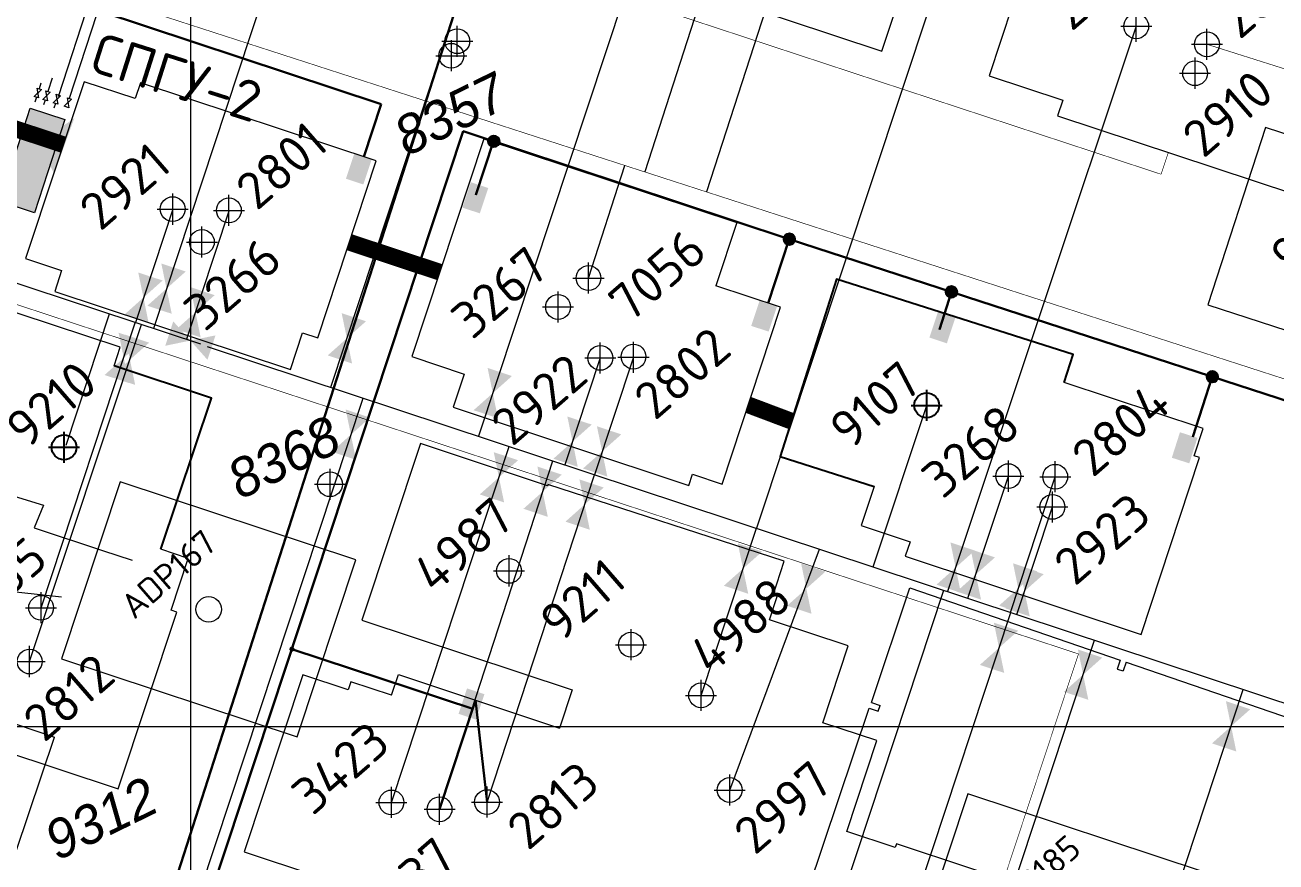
# Model space of a CAD drawing. Header units: millimetres. Extents: x 519 to 9564855, y -810 to 5021775.
# Drawn here: x 9543946.7 to 9544349.8, y 4997956.3 to 4998225.9 of the extents above; entities that cross this region are included whole.
import ezdxf
from ezdxf.enums import TextEntityAlignment as Align

# ---------------------------------------------------------------- set-up
doc = ezdxf.new("R2010")
doc.units = ezdxf.units.MM
doc.header["$LTSCALE"] = 2
doc.header["$MEASUREMENT"] = 0
doc.header["$PDMODE"] = 2
doc.header["$PDSIZE"] = 5
doc.linetypes.add('92051501$0$DASHED', pattern=[0.75, 0.5, -0.25])
for name, color, linetype, lineweight in [('200 скв. на 2010 год', 61, 'Continuous', 0), ('PPLINE_GAS', 4, 'GAS_LINE', 30), ('Stage 11.Object 2.Frame&Text', 26, 'Continuous', 53), ('WELLS', 7, 'Continuous', 5), ('Скважины на 2022 год', 60, 'Continuous', 13), ('Электро', 1, 'Continuous', 30), ('Электроснаб', 1, 'Continuous', 18), ('Электроснабжене', 1, 'Continuous', 18)]:
    doc.layers.add(name, color=color, linetype=linetype, lineweight=lineweight)
for name, color, linetype in [('2003-2004 Supplemental wells', 7, 'Continuous'), ('Existing roads', 41, 'Continuous'), ('Future Roads', 44, 'Continuous'), ('Gaz', 4, 'Continuous'), ('GRID_PULKOVO', 7, 'Continuous'), ('OilColl&Flowlines', 3, 'Continuous'), ('Stage 11.Object 3.Frame&Text', 7, 'Continuous'), ('Stage 12 wells.Text&Frame', 52, 'Continuous'), ('Stage VII wells', 9, 'Continuous'), ('Stage8 wlls text', 7, 'Continuous'), ('vodovod', 5, 'Continuous'), ('Скважины  2018 года', 7, 'Continuous'), ('Скважины - Конфликты наземки', 92, 'Continuous'), ('Скважины 2019г.', 241, 'Continuous'), ('Скважины на 2016 год.', 40, 'Continuous'), ('Скважины на 2020 год', 140, 'Continuous'), ('Скважины на 2025 год _ОСМОТР', 5, 'Continuous')]:
    doc.layers.add(name, color=color, linetype=linetype)
doc.styles.add('92051501$0$STANDARD', font='simplex.shx')
doc.styles.add('Elect', font='isocpeur.ttf')
doc.styles.add('GeoApp', font='', dxfattribs={"height": 1})
doc.styles.get("Standard").update_dxf_attribs({"font": 'isocpeur.ttf', "width": 0.5})
doc.styles.get('GeoApp').set_extended_font_data('D431', italic=True)
doc.linetypes.add('GAS_LINE', pattern='A,0.5,-0.2,["G",92051501$0$STANDARD,S=0.1,R=0,X=-0.1,Y=-0.05],-0.05', length=0.75)
doc.linetypes.add('WTR_LINE', pattern='A,0.5,-0.2,["W",92051501$0$STANDARD,S=0.1,R=0,X=-0.1,Y=-0.05],-0.05', length=0.75)

msp = doc.modelspace()

# ---------------------------------------------------------------- hatches: boundary and pattern name
at = {"linetype": 'ByBlock', "lineweight": 0, "ltscale": 80}
msp.add_hatch(color=1, dxfattribs=at).paths.add_polyline_path([(9543948.48835, 4998199.03129), (9543938.57289, 4998169.06452), (9543949.77923, 4998165.42335), (9543959.53309, 4998195.44264)])
at = {"layer": 'Future Roads', "linetype": 'ByBlock', "lineweight": 0, "ltscale": 25}
h = msp.add_hatch(color=256, dxfattribs=at)
edge = h.paths.add_edge_path()
edge.add_line((9543949.85276, 4998186.60178), (9543951.57474, 4998191.30216))
edge.add_arc((9543949.40986, 4998211.77242), 20.58442, 276.0369828, 309.9288942)
edge.add_line((9543962.6217, 4998195.98743), (9543956.11505, 4998178.00017))
edge.add_arc((9543931.99789, 4998167.02238), 26.4981, 384.4743618, 407.6376447)
at = {"layer": 'Электро'}
h = msp.add_hatch(color=256, dxfattribs=at)
edge = h.paths.add_edge_path()
edge.add_arc((9544097.78685, 4998188.44303), 1.80448, 0, 360)
for points in [[(9544050.14045, 4998176.39874), (9544055.75268, 4998174.54176), (9544058.45991, 4998182.72362), (9544052.84768, 4998184.5806)], [(9544087.68046, 4998167.09385), (9544093.29269, 4998165.23687), (9544095.99992, 4998173.41872), (9544090.38769, 4998175.27571)], [(9544180.73693, 4998129.00698), (9544186.34916, 4998127.14999), (9544189.05639, 4998135.33185), (9544183.44416, 4998137.18884)], [(9544238.18099, 4998125.2303), (9544243.79322, 4998123.37332), (9544246.50045, 4998131.55518), (9544240.88822, 4998133.41216)], [(9544086.43885, 4998004.04948), (9544092.05108, 4998002.1925), (9544094.75831, 4998010.37436), (9544089.14608, 4998012.23134)]]:
    msp.add_hatch(color=256, dxfattribs=at).paths.add_polyline_path(points)
h = msp.add_hatch(color=256, dxfattribs=at)
edge = h.paths.add_edge_path()
edge.add_arc((9544193.02147, 4998156.93162), 1.80448, 0, 360)
h = msp.add_hatch(color=256, dxfattribs=at)
edge = h.paths.add_edge_path()
edge.add_arc((9544245.25849, 4998139.94399), 1.80448, 0, 360)
h = msp.add_hatch(color=256, dxfattribs=at)
edge = h.paths.add_edge_path()
edge.add_arc((9544329.32971, 4998112.62819), 1.80448, 0, 360)
at = {"layer": 'Электро', "ltscale": 25}
msp.add_hatch(color=256, dxfattribs=at).paths.add_polyline_path([(9544324.53344, 4998092.94212), (9544318.90131, 4998094.73788), (9544316.28334, 4998086.52703), (9544321.91546, 4998084.73126)])
at = {"layer": 'Электроснаб', "lineweight": 0}
h = msp.add_hatch(color=1, dxfattribs=at)
edge = h.paths.add_edge_path()
edge.add_arc((9544097.78685, 4998188.44303), 1.80448, 0, 360)
for points in [[(9544050.14045, 4998176.39874), (9544055.75268, 4998174.54176), (9544058.45991, 4998182.72362), (9544052.84768, 4998184.5806)], [(9544087.68046, 4998167.09385), (9544093.29269, 4998165.23687), (9544095.99992, 4998173.41872), (9544090.38769, 4998175.27571)], [(9544180.73693, 4998129.00698), (9544186.34916, 4998127.14999), (9544189.05639, 4998135.33185), (9544183.44416, 4998137.18884)], [(9544238.18099, 4998125.2303), (9544243.79322, 4998123.37332), (9544246.50045, 4998131.55518), (9544240.88822, 4998133.41216)], [(9544086.43885, 4998004.04948), (9544092.05108, 4998002.1925), (9544094.75831, 4998010.37436), (9544089.14608, 4998012.23134)]]:
    msp.add_hatch(color=1, dxfattribs=at).paths.add_polyline_path(points)
h = msp.add_hatch(color=1, dxfattribs=at)
edge = h.paths.add_edge_path()
edge.add_arc((9544193.02147, 4998156.93162), 1.80448, 0, 360)
h = msp.add_hatch(color=1, dxfattribs=at)
edge = h.paths.add_edge_path()
edge.add_arc((9544245.25849, 4998139.94399), 1.80448, 0, 360)
h = msp.add_hatch(color=1, dxfattribs=at)
edge = h.paths.add_edge_path()
edge.add_arc((9544329.32971, 4998112.62819), 1.80448, 0, 360)
at = {"layer": 'Электроснаб', "lineweight": 0, "ltscale": 25}
msp.add_hatch(color=1, dxfattribs=at).paths.add_polyline_path([(9544324.53344, 4998092.94212), (9544318.90131, 4998094.73788), (9544316.28334, 4998086.52703), (9544321.91546, 4998084.73126)])
at = {"layer": 'Электроснабжене', "lineweight": 0}
h = msp.add_hatch(color=1, dxfattribs=at)
edge = h.paths.add_edge_path()
edge.add_arc((9544097.78685, 4998188.44303), 1.80448, 0, 360)
for points in [[(9544050.14045, 4998176.39874), (9544055.75268, 4998174.54176), (9544058.45991, 4998182.72362), (9544052.84768, 4998184.5806)], [(9544087.68046, 4998167.09385), (9544093.29269, 4998165.23687), (9544095.99992, 4998173.41872), (9544090.38769, 4998175.27571)], [(9544180.73693, 4998129.00698), (9544186.34916, 4998127.14999), (9544189.05639, 4998135.33185), (9544183.44416, 4998137.18884)], [(9544238.18099, 4998125.2303), (9544243.79322, 4998123.37332), (9544246.50045, 4998131.55518), (9544240.88822, 4998133.41216)], [(9544086.43885, 4998004.04948), (9544092.05108, 4998002.1925), (9544094.75831, 4998010.37436), (9544089.14608, 4998012.23134)]]:
    msp.add_hatch(color=1, dxfattribs=at).paths.add_polyline_path(points)
h = msp.add_hatch(color=1, dxfattribs=at)
edge = h.paths.add_edge_path()
edge.add_arc((9544193.02147, 4998156.93162), 1.80448, 0, 360)
h = msp.add_hatch(color=1, dxfattribs=at)
edge = h.paths.add_edge_path()
edge.add_arc((9544245.25849, 4998139.94399), 1.80448, 0, 360)
h = msp.add_hatch(color=1, dxfattribs=at)
edge = h.paths.add_edge_path()
edge.add_arc((9544329.32971, 4998112.62819), 1.80448, 0, 360)
at = {"layer": 'Электроснабжене', "lineweight": 0, "ltscale": 25}
msp.add_hatch(color=1, dxfattribs=at).paths.add_polyline_path([(9544324.53344, 4998092.94212), (9544318.90131, 4998094.73788), (9544316.28334, 4998086.52703), (9544321.91546, 4998084.73126)])

# ---------------------------------------------------------------- linework, layer by layer
at = {"color": 6, "lineweight": 0, "ltscale": 80}
for p, q in [((9543977.60044, 4998264.88732), (9543957.40676, 4998202.73755)), ((9543979.18422, 4998258.2686), (9543960.97579, 4998202.2288)), ((9543951.84445, 4998207.174), (9543951.26306, 4998205.38466)), ((9543955.47106, 4998208.77997), (9543954.07137, 4998204.47219)), ((9543949.64306, 4998202.88182), (9543951.9928, 4998205.14756)), ((9543951.10253, 4998202.40761), (9543949.64306, 4998202.88182)), ((9543950.37279, 4998202.64471), (9543949.87179, 4998201.10278)), ((9543950.53332, 4998205.62177), (9543951.9928, 4998205.14756)), ((9543950.53332, 4998205.62177), (9543951.10253, 4998202.40761)), ((9543952.45137, 4998201.96934), (9543954.80111, 4998204.23508)), ((9543953.34164, 4998204.70929), (9543954.80111, 4998204.23508)), ((9543953.34164, 4998204.70929), (9543953.91085, 4998201.49513)), ((9543955.78203, 4998200.88715), (9543958.13177, 4998203.15288)), ((9543956.67229, 4998203.6271), (9543958.13177, 4998203.15288)), ((9543956.67229, 4998203.6271), (9543957.24151, 4998200.41293)), ((9543953.91085, 4998201.49513), (9543952.45137, 4998201.96934)), ((9543953.18111, 4998201.73224), (9543952.68011, 4998200.1903)), ((9543957.24151, 4998200.41293), (9543955.78203, 4998200.88715)), ((9543956.51177, 4998200.65004), (9543956.01076, 4998199.1081)), ((9543959.35579, 4998199.72596), (9543961.70553, 4998201.9917)), ((9543960.81527, 4998199.25175), (9543959.35579, 4998199.72596)), ((9543960.24605, 4998202.46591), (9543961.70553, 4998201.9917)), ((9543960.24605, 4998202.46591), (9543960.81527, 4998199.25175))]:
    msp.add_line(p, q, dxfattribs=at)
at = {"color": 0, "linetype": 'ByBlock', "lineweight": 0, "ltscale": 80}
msp.add_lwpolyline([(9543938.57289, 4998169.06452), (9543948.32674, 4998199.0838), (9543959.53309, 4998195.44264), (9543949.77923, 4998165.42335)], close=True, dxfattribs=at)
at = {"layer": '200 скв. на 2010 год', "color": 0, "linetype": 'ByBlock', "lineweight": 0}
for points in [[(9544094.54593, 4998189.28386), (9544071.32259, 4998119.09799), (9544088.23097, 4998113.50332)], [(9543958.51568, 4998146.82823), (9543956.28202, 4998140.07759), (9544032.26255, 4998114.93701), (9544036.18092, 4998126.77921)], [(9544220.3495, 4998077.27267), (9544216.18202, 4998064.67759), (9544231.93459, 4998059.46535)], [(9544050.86404, 4998011.72332), (9544036.23745, 4998016.56299), (9544017.38202, 4997959.57759), (9544085.67704, 4997936.98001), (9544085.67704, 4997936.98001)], [(9544064.84173, 4998010.02702), (9544051.73745, 4998014.36299), (9544050.86404, 4998011.72332)], [(9544227.15985, 4997961.02177), (9544211.54499, 4997966.18844)], [(9544275.47182, 4997946.30238), (9544227.53745, 4997962.16299), (9544227.15985, 4997961.02177)]]:
    msp.add_lwpolyline(points, dxfattribs=at)
for centre in [(9544003.7, 4998156), (9544118.5, 4998135.1), (9544263.6, 4998080.6), (9544064.8, 4997975.5), (9544080.3, 4997973.3)]:
    msp.add_circle(centre, 4, dxfattribs=at)
for p in [(9544003.7, 4998156), (9544118.5, 4998135.1), (9544263.6, 4998080.6), (9544064.8, 4997975.5), (9544080.3, 4997973.3)]:
    msp.add_point(p, dxfattribs=at)
at = {"layer": '2003-2004 Supplemental wells', "color": 0, "linetype": 'ByBlock', "lineweight": 0}
for points in [[(9544300.86538, 4998258.41405), (9544276.23745, 4998266.56299), (9544257.38202, 4998209.5776), (9544281.14839, 4998201.71374)], [(9544203.82979, 4998001.17585), (9544212.01798, 4998025.92241), (9544186.59721, 4998034.33242)], [(9544123.03311, 4998011.76138), (9544118.96945, 4997999.47963)]]:
    msp.add_lwpolyline(points, dxfattribs=at)
for centre in [(9544304.8, 4998225.5), (9544164.6, 4998010)]:
    msp.add_circle(centre, 4, dxfattribs=at)
at = {"layer": '2003-2004 Supplemental wells', "color": 0, "linetype": 'ByBlock', "lineweight": 0, "ltscale": 80}
msp.add_point((9544304.8, 4998225.5), dxfattribs=at)
at = {"layer": '2003-2004 Supplemental wells', "color": 0, "linetype": 'ByBlock', "lineweight": 0}
msp.add_point((9544164.6, 4998010), dxfattribs=at)
at = {"layer": 'DEFPOINTS', "color": 1, "lineweight": 0, "ltscale": 80}
for p in [(9544323.8, 4998210.4), (9544132.1, 4998118.7), (9543948.2, 4998020.9)]:
    msp.add_point(p, dxfattribs=at)
at = {"layer": 'Existing roads', "color": 0, "linetype": 'ByBlock', "lineweight": 0, "ltscale": 80}
msp.add_line((9533000, 4998000), (9548000, 4998000), dxfattribs=at)
at = {"layer": 'Future Roads', "lineweight": 0, "const_width": 5.4}
for points in [[(9543959.02823, 4998187.3862), (9543903.03528, 4998205.91326)], [(9544080.3296, 4998146.31919), (9544051.25152, 4998155.9406)], [(9544193.67102, 4998098.32853), (9544179.80567, 4998103.55404)]]:
    msp.add_lwpolyline(points, dxfattribs=at)
at = {"layer": 'Gaz', "linetype": 'GAS_LINE', "lineweight": 0, "ltscale": 20}
for p, q in [((9544219.44719, 4998007.71615, 51.74582), (9544231.87321, 4998044.66604, 2.57362)), ((9544231.87321, 4998044.66604, 2.57362), (9544299.64196, 4998021.32225, 41.11675)), ((9544301.54336, 4998020.69397, 16.71146), (9544453.49125, 4997968.41183, 47.54555)), ((9544196.85917, 4997940.71126, 26.52762), (9544218.74772, 4998005.83874, 75.98239))]:
    msp.add_line(p, q, dxfattribs=at)
at = {"layer": 'Gaz', "linetype": 'GAS_LINE', "lineweight": 0, "ltscale": 15}
for p in [(9543921.63669, 4998008.18356, 0.16126), (9543931.84422, 4997924.12049, 0.2021)]:
    msp.add_line(p, (9543956.23248, 4997996.54144, 0.17066), dxfattribs=at)
at = {"layer": 'GRID_PULKOVO', "lineweight": 0}
msp.add_line((9544000, 5010000), (9544000, 4992000), dxfattribs=at)
at = {"layer": 'OilColl&Flowlines', "linetype": 'ByBlock', "lineweight": 0}
for p, q in [((9544047.3, 4998307.2), (9543988.08353, 4998128.21173)), ((9543837.70238, 4998177.96381), (9544003.22383, 4998123.20271)), ((9543940.41484, 4997757.52507, 0), (9544055.63788, 4998105.75518, 0))]:
    msp.add_line(p, q, dxfattribs=at)
at = {"layer": 'OilColl&Flowlines', "lineweight": 0}
for p, q in [((9544157.2, 4998287.9), (9544092.85675, 4998093.44013, 0)), ((9544304.8, 4998225.5), (9544244.03824, 4998043.41691, 0)), ((9543951.9, 4998038.2), (9543982.36105, 4998130.27187)), ((9544005.39403, 4998122.37996, 0), (9545389.66365, 4997664.35022, 0)), ((9544164.6, 4998010), (9544182.40485, 4998063.81028, 0)), ((9544173.8, 4997979.5), (9544202.7105, 4998057.09151))]:
    msp.add_line(p, q, dxfattribs=at)
at = {"layer": 'OilColl&Flowlines', "color": 3, "linetype": 'ByBlock', "lineweight": 0, "ltscale": 25}
for p, q in [((9544101.34281, 4998278.85667), (9544045.2085, 4998109.20607)), ((9544177, 4998273), (9544146.45299, 4998178.57845, -24.6293)), ((9544194.3, 4998258.6), (9544166.33285, 4998172.15286, -24.6293)), ((9543994.3, 4998166.6), (9543982.31127, 4998130.12142)), ((9544012.505, 4998166.2253), (9543998.75843, 4998124.68005)), ((9543948.2, 4998020.9), (9543984.28427, 4998129.46867)), ((9544132.1, 4998118.7), (9544120.63459, 4998084.24894, 0)), ((9544142.8, 4998118.9), (9544130.21908, 4998081.07761))]:
    msp.add_line(p, q, dxfattribs=at)
at = {"layer": 'OilColl&Flowlines', "lineweight": 0, "ltscale": 50}
for p, q in [((9544128.3, 4998144.4), (9544140.03134, 4998180.66186, -24.6293)), ((9544196.8, 4997904.8), (9544242.80125, 4998043.82621, 0))]:
    msp.add_line(p, q, dxfattribs=at)
at = {"layer": 'OilColl&Flowlines', "color": 3, "linetype": 'ByBlock', "lineweight": 0, "ltscale": 50}
msp.add_line((9543959.94803, 4998090.62545), (9543973.93203, 4998132.89361), dxfattribs=at)
at = {"layer": 'OilColl&Flowlines', "linetype": 'ByBlock', "lineweight": 0, "ltscale": 80}
for p, q in [((9544220.07612, 4998051.34554, 0), (9544237.3, 4998103.4)), ((9544064.8, 4997975.5), (9544102.74199, 4998090.16928, 0)), ((9544080.3, 4997973.3), (9544116.75393, 4998085.53298, 0)), ((9544095.6, 4997975.6), (9544130.21908, 4998081.07761)), ((9544250.58052, 4998041.25219, 0), (9544263.6, 4998080.6)), ((9544264.25011, 4998036.72917, 0), (9544278.7, 4998080.4)), ((9544266.33176, 4998036.04039, 0), (9544277.8, 4998070.7)), ((9544228.7, 4997928.9), (9544264.36603, 4998036.69081, 0)), ((9544256.1, 4997921.1), (9544291.38842, 4998027.7496, 0)), ((9544306.9, 4997913.9), (9544339.32278, 4998011.88898, 0))]:
    msp.add_line(p, q, dxfattribs=at)
at = {"layer": 'OilColl&Flowlines', "color": 3, "linetype": 'ByBlock', "lineweight": 0, "ltscale": 80, "const_width": 0.2, "elevation": -24.6293}
msp.add_lwpolyline([(9545374.20897, 4997781.38398), (9542535.24084, 4998699.83943)], dxfattribs=at)
at = {"layer": 'OilColl&Flowlines', "linetype": 'ByBlock', "lineweight": 0, "ltscale": 50}
msp.add_lwpolyline([(9544186.80628, 4998476.23669), (9544137.52688, 4998328.55242), (9544257.14121, 4998288.63941), (9544182.40485, 4998063.81028)], dxfattribs=at)
at = {"layer": 'OilColl&Flowlines', "color": 3, "lineweight": 0}
for points in [[(9543991.05231, 4998143.61187), (9543984.87228, 4998138.10731), (9543983.1952, 4998146.21165)], [(9544007.8213, 4998138.89723), (9544001.64127, 4998133.39266), (9543999.96419, 4998141.497)], [(9543986.54936, 4998130.00297), (9543978.69226, 4998132.60274), (9543984.87228, 4998138.10731)], [(9544003.31835, 4998125.28832), (9543995.46125, 4998127.88809), (9544001.64127, 4998133.39266)], [(9544056.61097, 4998130.49404), (9544050.43095, 4998124.98948), (9544048.75386, 4998133.09382)], [(9543986.7098, 4998123.59996), (9543980.52978, 4998118.0954), (9543978.8527, 4998126.19974)], [(9544052.10803, 4998116.88514), (9544044.25092, 4998119.48491), (9544050.43095, 4998124.98948)], [(9543982.20686, 4998109.99106), (9543974.34976, 4998112.59083), (9543980.52978, 4998118.0954)], [(9544057.90253, 4998099.46603, 0), (9544051.72251, 4998093.96147, 0), (9544050.04542, 4998102.06581, 0)], [(9544129.33695, 4998097.21598, 0), (9544123.15692, 4998091.71141, 0), (9544121.47984, 4998099.81575, 0)], [(9544053.39959, 4998085.85713, 0), (9544045.54248, 4998088.4569, 0), (9544051.72251, 4998093.96147, 0)], [(9544138.87354, 4998094.06049), (9544132.69352, 4998088.55593), (9544131.01643, 4998096.66027)], [(9544124.83401, 4998083.60707, 0), (9544116.9769, 4998086.20685, 0), (9544123.15692, 4998091.71141, 0)], [(9544105.61913, 4998085.73122, 0), (9544099.43911, 4998080.22665, 0), (9544097.76203, 4998088.33099, 0)], [(9544134.3706, 4998080.45159), (9544126.51349, 4998083.05136), (9544132.69352, 4998088.55593)], [(9544119.69345, 4998081.08911, 0), (9544113.51343, 4998075.58454, 0), (9544111.83635, 4998083.68888, 0)], [(9544101.11619, 4998072.12231, 0), (9544093.25909, 4998074.72209, 0), (9544099.43911, 4998080.22665, 0)], [(9544133.22476, 4998076.95013), (9544127.04474, 4998071.44556), (9544125.36766, 4998079.5499)], [(9544115.19051, 4998067.4802, 0), (9544107.33341, 4998070.07997, 0), (9544113.51343, 4998075.58454, 0)], [(9544128.72182, 4998063.34122), (9544120.86472, 4998065.94099), (9544127.04474, 4998071.44556)], [(9544266.78152, 4998030.81813, 0), (9544260.6015, 4998025.31356, 0), (9544258.92442, 4998033.4179, 0)], [(9544262.27858, 4998017.20922, 0), (9544254.42148, 4998019.809, 0), (9544260.6015, 4998025.31356, 0)], [(9544293.88291, 4998022.15506, 0), (9544287.70288, 4998016.65049, 0), (9544286.0258, 4998024.75483, 0)], [(9544289.37997, 4998008.54615, 0), (9544281.52286, 4998011.14592, 0), (9544287.70288, 4998016.65049, 0)], [(9544341.56394, 4998005.52882, 0), (9544335.38391, 4998000.02425, 0), (9544333.70683, 4998008.12859, 0)], [(9544337.061, 4997991.91991, 0), (9544329.20389, 4997994.51969, 0), (9544335.38391, 4998000.02425, 0)]]:
    msp.add_solid(points, dxfattribs=at)
at = {"layer": 'OilColl&Flowlines', "linetype": 'ByBlock', "lineweight": 0}
for points in [[(9543998.49456, 4998146.50498), (9543992.31454, 4998141.00041), (9543990.63746, 4998149.10475)], [(9543993.99162, 4998132.89607), (9543986.13452, 4998135.49585), (9543992.31454, 4998141.00041)], [(9543991.89566, 4998122.5922), (9543994.49543, 4998130.44931), (9544000, 4998124.26928)], [(9544005.50457, 4998118.08926), (9544000, 4998124.26928), (9544008.10434, 4998125.94637)]]:
    msp.add_solid(points, dxfattribs=at)
at = {"layer": 'OilColl&Flowlines', "lineweight": 0}
for points in [[(9543984.70912, 4998124.19395), (9543978.5291, 4998118.68939), (9543976.85202, 4998126.79373)], [(9543980.20618, 4998110.58505), (9543972.34908, 4998113.18482), (9543978.5291, 4998118.68939)], [(9544103.63742, 4998112.8489, 0), (9544097.4574, 4998107.34434, 0), (9544095.78032, 4998115.44868, 0)], [(9544099.13448, 4998099.24, 0), (9544091.27738, 4998101.83977, 0), (9544097.4574, 4998107.34434, 0)], [(9544176.42562, 4998058.91256, 0), (9544184.28272, 4998056.31278, 0), (9544178.1027, 4998050.80822, 0)], [(9544244.93924, 4998059.24693, 0), (9544252.79635, 4998056.64715, 0), (9544246.61632, 4998051.14259, 0)], [(9544251.4449, 4998057.0374, 0), (9544259.30201, 4998054.43762, 0), (9544253.12198, 4998048.93306, 0)], [(9544171.92267, 4998045.30365, 0), (9544178.1027, 4998050.80822, 0), (9544179.77978, 4998042.70388, 0)], [(9544196.82288, 4998052.47066), (9544204.67999, 4998049.87089), (9544198.49996, 4998044.36632)], [(9544240.4363, 4998045.63802, 0), (9544246.61632, 4998051.14259, 0), (9544248.29341, 4998043.03825, 0)], [(9544265.11449, 4998052.51438, 0), (9544272.9716, 4998049.9146, 0), (9544266.79157, 4998044.41004, 0)], [(9544267.12993, 4998051.62548, 0), (9544274.98703, 4998049.02571, 0), (9544268.80701, 4998043.52114, 0)], [(9544246.94196, 4998043.42849, 0), (9544253.12198, 4998048.93306, 0), (9544254.79906, 4998040.82872, 0)], [(9544192.31994, 4998038.86175), (9544198.49996, 4998044.36632), (9544200.17705, 4998036.26198)], [(9544260.61155, 4998038.90547, 0), (9544266.79157, 4998044.41004, 0), (9544268.46866, 4998036.3057, 0)], [(9544262.62699, 4998038.01658, 0), (9544268.80701, 4998043.52114, 0), (9544270.48409, 4998035.4168, 0)]]:
    msp.add_solid(points, dxfattribs=at)
at = {"layer": 'PPLINE_GAS', "color": 4, "linetype": 'GAS_LINE', "lineweight": 0, "ltscale": 20}
for p, q in [((9544299.64196, 4998021.32225, 41.11675), (9544298.70425, 4998018.47256, 41.11675)), ((9544298.70425, 4998018.47256, 41.11675), (9544300.61165, 4998017.86253, 41.87831)), ((9544301.54336, 4998020.69397, 41.87831), (9544300.61165, 4998017.86253, 41.87831)), ((9544218.74772, 4998005.83874, 75.98239), (9544221.59741, 4998004.90104, 75.98239)), ((9544219.44719, 4998007.71615, 51.74582), (9544222.29688, 4998006.77845, 51.74582)), ((9544221.59741, 4998004.90104, 75.98239), (9544222.2939, 4998006.77943, 50.4855))]:
    msp.add_line(p, q, dxfattribs=at)
at = {"layer": 'Stage 11.Object 2.Frame&Text', "color": 0, "linetype": 'ByBlock', "lineweight": 0}
msp.add_lwpolyline([(9543982.25775, 4998202.19673), (9543965.73745, 4998207.66299), (9543946.88202, 4998150.6776), (9543958.51568, 4998146.82823)], dxfattribs=at)
msp.add_circle((9543994.3, 4998166.6), 4, dxfattribs=at)
msp.add_point((9543994.3, 4998166.6), dxfattribs=at)
at = {"layer": 'Stage 11.Object 3.Frame&Text', "color": 0, "linetype": 'ByBlock', "lineweight": 0}
for points in [[(9544149.46983, 4998250.49855), (9544146.88202, 4998242.67759), (9544222.86255, 4998217.53701), (9544241.71798, 4998274.52241), (9544221.83017, 4998281.10145)], [(9544036.18092, 4998126.77921), (9544041.06754, 4998125.16232), (9544059.92298, 4998182.14771), (9543983.94245, 4998207.28829), (9543982.25775, 4998202.19673)], [(9544161.83771, 4998081.18861), (9544171.36254, 4998078.03702), (9544190.21798, 4998135.02241), (9544169.36302, 4998141.92294)], [(9543910.20393, 4998033.45272), (9543900.78202, 4998004.97759), (9543976.76255, 4997979.83701), (9543995.61798, 4998036.82241), (9543993.79347, 4998037.4261)]]:
    msp.add_lwpolyline(points, dxfattribs=at)
for centre in [(9544012.4, 4998166.2), (9544142.8, 4998119.1), (9543948.2, 4998020.9)]:
    msp.add_circle(centre, 4, dxfattribs=at)
for p in [(9544012.4, 4998166.2), (9544142.8, 4998118.9), (9543948.2, 4998020.9)]:
    msp.add_point(p, dxfattribs=at)
at = {"layer": 'Stage 12 wells.Text&Frame', "color": 0, "linetype": 'ByBlock', "lineweight": 0}
for points in [[(9544281.14839, 4998201.71374), (9544279.48202, 4998196.67759), (9544355.46255, 4998171.53701), (9544358.60099, 4998181.02209)], [(9544088.23097, 4998113.50332), (9544084.68202, 4998102.77759), (9544160.66255, 4998077.63701), (9544161.83771, 4998081.18861)], [(9544323.52602, 4998087.18225), (9544326.41798, 4998095.92241), (9544281.59536, 4998110.7534)], [(9544231.93326, 4998059.46579), (9544230.38202, 4998054.77759), (9544306.36255, 4998029.63701), (9544325.21798, 4998086.62241), (9544323.52602, 4998087.18225)], [(9544064.84173, 4998010.02702), (9544067.03745, 4998016.66299), (9544118.96945, 4997999.47963), (9544118.96945, 4997999.47963), (9544118.96945, 4997999.47963)]]:
    msp.add_lwpolyline(points, dxfattribs=at)
for centre in [(9544327.6, 4998219.7), (9544323.8, 4998210.4), (9544132.1, 4998118.7), (9544278.7, 4998080.4), (9544277.8, 4998070.7), (9544095.6, 4997975.6)]:
    msp.add_circle(centre, 4, dxfattribs=at)
for p in [(9544327.6, 4998219.7), (9544323.8, 4998210.4), (9544132.1, 4998118.7), (9544278.7, 4998080.4), (9544277.8, 4998070.7), (9544095.6, 4997975.6)]:
    msp.add_point(p, dxfattribs=at)
at = {"layer": 'Stage VII wells', "color": 0, "linetype": 'ByBlock', "lineweight": 0}
msp.add_lwpolyline([(9543993.79347, 4998037.4261), (9543999.31798, 4998054.12241), (9543990.50315, 4998057.03908)], dxfattribs=at)
msp.add_circle((9543951.9, 4998038.2), 4, dxfattribs=at)
at = {"layer": 'Stage VII wells', "color": 0, "linetype": 'ByBlock', "lineweight": 0, "ltscale": 80}
msp.add_point((9543951.9, 4998038.2), dxfattribs=at)
at = {"layer": 'Stage8 wlls text', "color": 0, "linetype": 'ByBlock', "lineweight": 0}
msp.add_lwpolyline([(9544211.54499, 4997966.18844), (9544221.21798, 4997995.42241), (9544203.82979, 4998001.17585)], dxfattribs=at)
msp.add_circle((9544173.8, 4997979.5), 4, dxfattribs=at)
msp.add_point((9544173.8, 4997979.5, 0), dxfattribs=at)
at = {"layer": 'vodovod', "linetype": 'WTR_LINE', "lineweight": 0, "ltscale": 10}
msp.add_lwpolyline([(9543646.563, 4997775.026), (9543755.018, 4998103.259), (9543774.134, 4998098.663), (9543778.275, 4998109.56), (9543874.229, 4998081.221), (9543879.423, 4998093.738), (9543952.697, 4998071.206), (9543949.622, 4998063.946), (9543971.692, 4998056.65)], dxfattribs=at)
at = {"layer": 'vodovod', "lineweight": 0}
msp.add_lwpolyline([(9543971.692, 4998056.65), (9543981.18663, 4998053.51122)], dxfattribs=at)
at = {"layer": 'WELLS', "color": 6, "linetype": 'ByBlock', "lineweight": 0, "ltscale": 50, "const_width": 0.2}
for points in [[(9543224.20002, 4998536.02591), (9544312.82962, 4998177.84122)], [(9543669.7458, 4998158.78233), (9543689.6376, 4998219.54892), (9544286.19964, 4998023.34053), (9544262.16588, 4997950.70507)], [(9544312.82962, 4998177.84122), (9544315.15649, 4998184.87356), (9544355.46255, 4998171.53701), (9544367.15684, 4998207.18856), (9544327.6, 4998219.7)]]:
    msp.add_lwpolyline(points, dxfattribs=at)
at = {"layer": 'Скважины  2018 года', "color": 0, "linetype": 'ByBlock', "lineweight": 0}
msp.add_lwpolyline([(9543975.40637, 4998116.17367), (9543977.3822, 4998122.16642), (9543901.40522, 4998147.21632), (9543887.2467, 4998104.27317)], dxfattribs=at)
at = {"layer": 'Скважины - Конфликты наземки', "linetype": 'ByBlock', "lineweight": 0}
for centre in [(9544086, 4998220.7), (9544084.1, 4998216), (9544045, 4998078)]:
    msp.add_circle(centre, 4, dxfattribs=at)
at = {"layer": 'Скважины - Конфликты наземки', "linetype": 'ByBlock', "lineweight": 0, "ltscale": 80}
for p in [(9544086, 4998220.7), (9544084.1, 4998216), (9544045, 4998078)]:
    msp.add_point(p, dxfattribs=at)
at = {"layer": 'Скважины 2019г.', "color": 0, "linetype": 'ByBlock', "lineweight": 0}
msp.add_lwpolyline([(9544115.11172, 4998077.53375), (9544074.15969, 4998091.15424), (9544055.29664, 4998034.19649), (9544123.03325, 4998011.76133), (9544123.03325, 4998011.76133)], dxfattribs=at)
msp.add_circle((9544102.7, 4998050.1), 4, dxfattribs=at)
msp.add_point((9544102.7, 4998050.1), dxfattribs=at)
at = {"layer": 'Скважины на 2016 год.', "color": 254, "lineweight": 0, "true_color": 0xfeeab9}
for points in [[(9543958.48202, 4998021.77759), (9544034.46255, 4997996.63701), (9544053.31798, 4998053.62241), (9543977.33745, 4998078.76299)], [(9544231.68202, 4997921.27759), (9544307.66255, 4997896.13701), (9544326.51798, 4997953.12241), (9544250.53745, 4997978.26299)]]:
    msp.add_lwpolyline(points, close=True, dxfattribs=at)
msp.add_circle((9544005.9, 4998037.7), 4.0951, dxfattribs=at)
at = {"layer": 'Скважины на 2020 год', "color": 0, "linetype": 'ByBlock', "lineweight": 0}
msp.add_lwpolyline([(9544094.54593, 4998189.28386), (9544176.10458, 4998162.29746), (9544169.36302, 4998141.92294)], dxfattribs=at)
msp.add_circle((9544128.3, 4998144.4), 4, dxfattribs=at)
msp.add_point((9544128.3, 4998144.4), dxfattribs=at)
at = {"layer": 'Скважины на 2022 год', "color": 0, "lineweight": 0}
msp.add_lwpolyline([(9544416.07359, 4998170.26323), (9544346.42825, 4998192.89238), (9544327.88723, 4998135.82898), (9544403.97175, 4998111.10762), (9544417.59115, 4998153.02384)], dxfattribs=at)
at = {"layer": 'Скважины на 2022 год', "color": 0, "linetype": 'ByBlock', "lineweight": 0}
msp.add_lwpolyline([(9544187.77752, 4998042.29065), (9544191.31277, 4998053.17102), (9544115.22825, 4998077.89238), (9544115.11172, 4998077.53375)], dxfattribs=at)
at = {"layer": 'Скважины на 2025 год _ОСМОТР', "color": 0, "linetype": 'ByBlock', "lineweight": -2, "ltscale": 50}
for points in [[(9544281.59536, 4998110.7534), (9544284.48087, 4998119.80743), (9544208.25822, 4998144.09956), (9544190.03913, 4998086.93257), (9544220.3495, 4998077.27267)], [(9543990.50315, 4998057.03908), (9544006.78601, 4998105.66613), (9543975.40637, 4998116.17367)]]:
    msp.add_lwpolyline(points, dxfattribs=at)
at = {"layer": 'Скважины на 2025 год _ОСМОТР', "color": 0, "linetype": 'ByBlock', "lineweight": 0}
msp.add_lwpolyline([(9544186.59721, 4998034.33242), (9544186.59721, 4998034.33242), (9544189.09344, 4998041.85392), (9544187.77752, 4998042.29065)], dxfattribs=at)
at = {"layer": 'Скважины на 2025 год _ОСМОТР', "color": 0, "linetype": 'ByBlock', "lineweight": -2}
for centre in [(9544237.3, 4998103.4), (9543959.3, 4998089.9)]:
    msp.add_circle(centre, 4, dxfattribs=at)
at = {"layer": 'Скважины на 2025 год _ОСМОТР', "color": 0, "linetype": 'ByBlock', "lineweight": 0}
msp.add_circle((9544142, 4998026.3), 4, dxfattribs=at)
at = {"layer": 'Скважины на 2025 год _ОСМОТР', "color": 0, "linetype": 'ByBlock', "lineweight": -2}
msp.add_point((9544237.3, 4998103.4), dxfattribs=at)
at = {"layer": 'Скважины на 2025 год _ОСМОТР', "color": 0, "lineweight": -2}
msp.add_point((9543959.3, 4998089.9), dxfattribs=at)
at = {"layer": 'Скважины на 2025 год _ОСМОТР', "color": 0, "linetype": 'ByBlock', "lineweight": 0}
msp.add_point((9544142, 4998026.3), dxfattribs=at)
at = {"layer": 'Электро', "ltscale": 25}
for p, q in [((9544061.53134, 4998200.44496), (9543301.01368, 4998452.20482)), ((9544055.91768, 4998183.4792), (9544061.53134, 4998200.44496)), ((9544193.01705, 4998156.91827), (9544087.93201, 4998191.70535)), ((9544091.96484, 4998171.20665), (9544097.67977, 4998188.47848)), ((9544186.21268, 4998136.3539), (9544193.01705, 4998156.91827)), ((9544193.01705, 4998156.91827), (9544393.10842, 4998091.90464)), ((9544193.01705, 4998156.91827), (9544823.72452, 4997951.98899)), ((9544241.3714, 4998127.85876), (9544245.25849, 4998139.94399)), ((9544323.0752, 4998093.27023), (9544329.32971, 4998112.62819))]:
    msp.add_line(p, q, dxfattribs=at)
at = {"layer": 'Электро'}
for p, q in [((9543946.87949, 4997799.98599), (9544115.76343, 4998325.64316)), ((9543960.44789, 4997806.60056, 47.36082), (9544087.93201, 4998191.70535))]:
    msp.add_line(p, q, dxfattribs=at)
at = {"layer": 'Электро', "ltscale": 7.5}
msp.add_line((9544032.71334, 4998024.90046, 47.36082), (9544091.02309, 4998005.70761), dxfattribs=at)
at = {"layer": 'Электро', "ltscale": 2}
for p in [(9544080.3, 4997973.3), (9544095.6, 4997975.6)]:
    msp.add_line(p, (9544091.92344, 4998008.42867), dxfattribs=at)
at = {"layer": 'Электро'}
for centre in [(9544097.78685, 4998188.44303), (9544193.02147, 4998156.93162), (9544245.25849, 4998139.94399), (9544329.32971, 4998112.62819)]:
    msp.add_circle(centre, 1.80448, dxfattribs=at)
for start, end in [(342, 162), (162, 342)]:
    msp.add_arc((9544032.71334, 4998024.90046, 47.36082), 0.5, start, end, dxfattribs=at)
at = {"layer": 'Электроснаб', "color": 1, "linetype": '92051501$0$DASHED', "lineweight": 0, "ltscale": 25}
msp.add_line((9544061.53134, 4998200.44496), (9543301.01368, 4998452.20482), dxfattribs=at)
at = {"layer": 'Электроснаб', "color": 1, "linetype": 'ByBlock', "lineweight": 0}
for p, q in [((9543946.87949, 4997799.98599), (9544115.76343, 4998325.64316)), ((9543960.44789, 4997806.60056, 47.36082), (9544087.93201, 4998191.70535))]:
    msp.add_line(p, q, dxfattribs=at)
at = {"layer": 'Электроснаб', "color": 1, "lineweight": 0, "ltscale": 25}
for p, q in [((9544055.91768, 4998183.4792), (9544061.53134, 4998200.44496)), ((9544193.01705, 4998156.91827), (9544087.93201, 4998191.70535)), ((9544091.96484, 4998171.20665), (9544097.67977, 4998188.47848)), ((9544186.21268, 4998136.3539), (9544193.01705, 4998156.91827)), ((9544193.01705, 4998156.91827), (9544393.10842, 4998091.90464)), ((9544193.01705, 4998156.91827), (9544823.72452, 4997951.98899)), ((9544241.3714, 4998127.85876), (9544245.25849, 4998139.94399)), ((9544323.0752, 4998093.27023), (9544329.32971, 4998112.62819))]:
    msp.add_line(p, q, dxfattribs=at)
at = {"layer": 'Электроснаб', "color": 1, "lineweight": 0, "ltscale": 2}
for p, q in [((9543887.6318, 4998049.5473, 0), (9543958.50702, 4998041.71975, 0)), ((9544080.3, 4997973.3), (9544091.92344, 4998008.42867)), ((9544095.6, 4997975.6), (9544091.92344, 4998008.42867))]:
    msp.add_line(p, q, dxfattribs=at)
at = {"layer": 'Электроснаб', "color": 1, "lineweight": 0, "ltscale": 7.5}
msp.add_line((9544032.71334, 4998024.90046, 47.36082), (9544091.02309, 4998005.70761), dxfattribs=at)
at = {"layer": 'Электроснаб', "color": 1, "lineweight": 0}
for centre in [(9544097.78685, 4998188.44303), (9544193.02147, 4998156.93162), (9544245.25849, 4998139.94399), (9544329.32971, 4998112.62819)]:
    msp.add_circle(centre, 1.80448, dxfattribs=at)
for start, end in [(342, 162), (162, 342)]:
    msp.add_arc((9544032.71334, 4998024.90046, 47.36082), 0.5, start, end, dxfattribs=at)
at = {"layer": 'Электроснабжене', "color": 1, "linetype": '92051501$0$DASHED', "lineweight": 0, "ltscale": 25}
msp.add_line((9544061.53134, 4998200.44496), (9543301.01368, 4998452.20482), dxfattribs=at)
at = {"layer": 'Электроснабжене', "color": 1, "linetype": 'ByBlock', "lineweight": 0}
for p, q in [((9543946.87949, 4997799.98599), (9544115.76343, 4998325.64316)), ((9543960.44789, 4997806.60056, 47.36082), (9544087.93201, 4998191.70535))]:
    msp.add_line(p, q, dxfattribs=at)
at = {"layer": 'Электроснабжене', "color": 1, "lineweight": 0, "ltscale": 25}
for p, q in [((9544055.91768, 4998183.4792), (9544061.53134, 4998200.44496)), ((9544193.01705, 4998156.91827), (9544087.93201, 4998191.70535)), ((9544091.96484, 4998171.20665), (9544097.67977, 4998188.47848)), ((9544186.21268, 4998136.3539), (9544193.01705, 4998156.91827)), ((9544193.01705, 4998156.91827), (9544393.10842, 4998091.90464)), ((9544193.01705, 4998156.91827), (9544823.72452, 4997951.98899)), ((9544241.3714, 4998127.85876), (9544245.25849, 4998139.94399)), ((9544323.0752, 4998093.27023), (9544329.32971, 4998112.62819))]:
    msp.add_line(p, q, dxfattribs=at)
at = {"layer": 'Электроснабжене', "color": 1, "lineweight": 0, "ltscale": 2}
for p, q in [((9543887.6318, 4998049.5473, 0), (9543958.50702, 4998041.71975, 0)), ((9544080.3, 4997973.3), (9544091.92344, 4998008.42867)), ((9544095.6, 4997975.6), (9544091.92344, 4998008.42867))]:
    msp.add_line(p, q, dxfattribs=at)
at = {"layer": 'Электроснабжене', "color": 1, "lineweight": 0, "ltscale": 7.5}
msp.add_line((9544032.71334, 4998024.90046, 47.36082), (9544091.02309, 4998005.70761), dxfattribs=at)
at = {"layer": 'Электроснабжене', "color": 1, "lineweight": 0}
for centre in [(9544097.78685, 4998188.44303), (9544193.02147, 4998156.93162), (9544245.25849, 4998139.94399), (9544329.32971, 4998112.62819)]:
    msp.add_circle(centre, 1.80448, dxfattribs=at)
for start, end in [(342, 162), (162, 342)]:
    msp.add_arc((9544032.71334, 4998024.90046, 47.36082), 0.5, start, end, dxfattribs=at)

# ---------------------------------------------------------------- texts
at = {"layer": '200 скв. на 2010 год', "color": 0, "linetype": 'ByBlock', "lineweight": 0, "style": 'Elect'}
for s, p in [('3266', (9544004.66129, 4998126.77439)), ('3267', (9544090.83172, 4998124.20612)), ('3268', (9544242.45451, 4998072.89069)), ('3423', (9544039.436, 4997970.93558)), ('2937', (9544060.99312, 4997933.8115))]:
    msp.add_text(s, height=12, rotation=41, dxfattribs=at).set_placement(p)
at = {"layer": '2003-2004 Supplemental wells', "color": 0, "linetype": 'ByBlock', "lineweight": 0, "style": 'Elect'}
for s, p in [('2888', (9544283.95386, 4998223.55928)), ('4988', (9544167.588, 4998016.18614))]:
    msp.add_text(s, height=12, rotation=41, dxfattribs=at).set_placement(p)
at = {"layer": 'Stage 11.Object 2.Frame&Text', "color": 5, "lineweight": 0, "style": 'Elect'}
msp.add_text('CПГУ-2', height=13.005167, rotation=342.3625988, dxfattribs=at).set_placement((9543966.6428, 4998211.38941))
at = {"layer": 'Stage 11.Object 2.Frame&Text', "color": 0, "linetype": 'ByBlock', "lineweight": 0, "style": 'Elect'}
msp.add_text('2921', height=12, rotation=41, dxfattribs=at).set_placement((9543970.99177, 4998159.19682))
at = {"layer": 'Stage 11.Object 3.Frame&Text', "color": 0, "linetype": 'ByBlock', "lineweight": 0, "style": 'Elect'}
for s, p in [('2801', (9544021.40363, 4998165.79795)), ('2802', (9544149.72471, 4998098.22922)), ('2812', (9543952.88269, 4997994.53104))]:
    msp.add_text(s, height=12, rotation=41, dxfattribs=at).set_placement(p)
at = {"layer": 'Stage 12 wells.Text&Frame', "color": 0, "linetype": 'ByBlock', "lineweight": 0, "style": 'Elect'}
for s, p in [('2687', (9544338.14104, 4998220.8916)), ('2910', (9544326.4488, 4998182.66135)), ('2922', (9544103.69479, 4998089.85402)), ('2804', (9544290.78266, 4998079.82854)), ('2923', (9544285.05342, 4998044.87952)), ('2813', (9544108.81247, 4997959.66618))]:
    msp.add_text(s, height=12, rotation=41, dxfattribs=at).set_placement(p)
at = {"layer": 'Stage VII wells', "color": 0, "linetype": 'ByBlock', "lineweight": 0, "style": 'Elect'}
msp.add_text('4985', height=12, rotation=41, dxfattribs=at).set_placement((9543927.9253, 4998029.27003))
at = {"layer": 'Stage8 wlls text', "color": 0, "linetype": 'ByBlock', "lineweight": 0, "style": 'Elect'}
msp.add_text('2997', height=12, rotation=41, dxfattribs=at).set_placement((9544181.90837, 4997958.23758))
at = {"layer": 'Скважины - Конфликты наземки', "lineweight": 35, "style": 'GeoApp'}
for s, p in [('8357', (9544069.78229, 4998183.47361)), ('8368', (9544016.05896, 4998072.89492)), ('9312', (9543957.18518, 4997956.625))]:
    msp.add_text(s, height=12.5, rotation=26.0318371, dxfattribs=at).set_placement(p)
at = {"layer": 'Скважины 2019г.', "color": 0, "linetype": 'ByBlock', "lineweight": 0, "style": 'Elect'}
msp.add_text('4987', height=12, rotation=41, dxfattribs=at).set_placement((9544078.5442, 4998042.38714))
at = {"layer": 'Скважины на 2016 год.', "color": 254, "lineweight": 0, "true_color": 0xfeeab9, "style": 'Elect'}
for s, p in [('ADP167', (9543981.88641, 4998034.19914)), ('ADP185', (9544260.04781, 4997935.59835))]:
    msp.add_text(s, height=8, rotation=41, dxfattribs=at).set_placement(p)
at = {"layer": 'Скважины на 2020 год', "color": 0, "linetype": 'ByBlock', "lineweight": 0, "style": 'Elect'}
msp.add_text('7056', height=12, rotation=41, dxfattribs=at).set_placement((9544141.54435, 4998129.5777))
at = {"layer": 'Скважины на 2022 год', "color": 0, "lineweight": 0}
msp.add_text('9108', height=12, rotation=41, dxfattribs=at).set_placement((9544357.1287, 4998141.88979), align=Align.BOTTOM_LEFT)
at = {"layer": 'Скважины на 2025 год _ОСМОТР', "color": 0, "linetype": 'ByBlock', "lineweight": -2, "style": 'Elect'}
for s, p in [('9210', (9543947.30012, 4998088.98908)), ('9107', (9544212.73616, 4998088.8147))]:
    msp.add_text(s, height=12, rotation=41, dxfattribs=at).set_placement(p)
at = {"layer": 'Скважины на 2025 год _ОСМОТР', "color": 0, "linetype": 'ByBlock', "lineweight": 0, "style": 'Elect'}
msp.add_text('9211', height=12, rotation=41, dxfattribs=at).set_placement((9544119.35041, 4998026.76887, 0))

doc.saveas('drawing.dxf')
